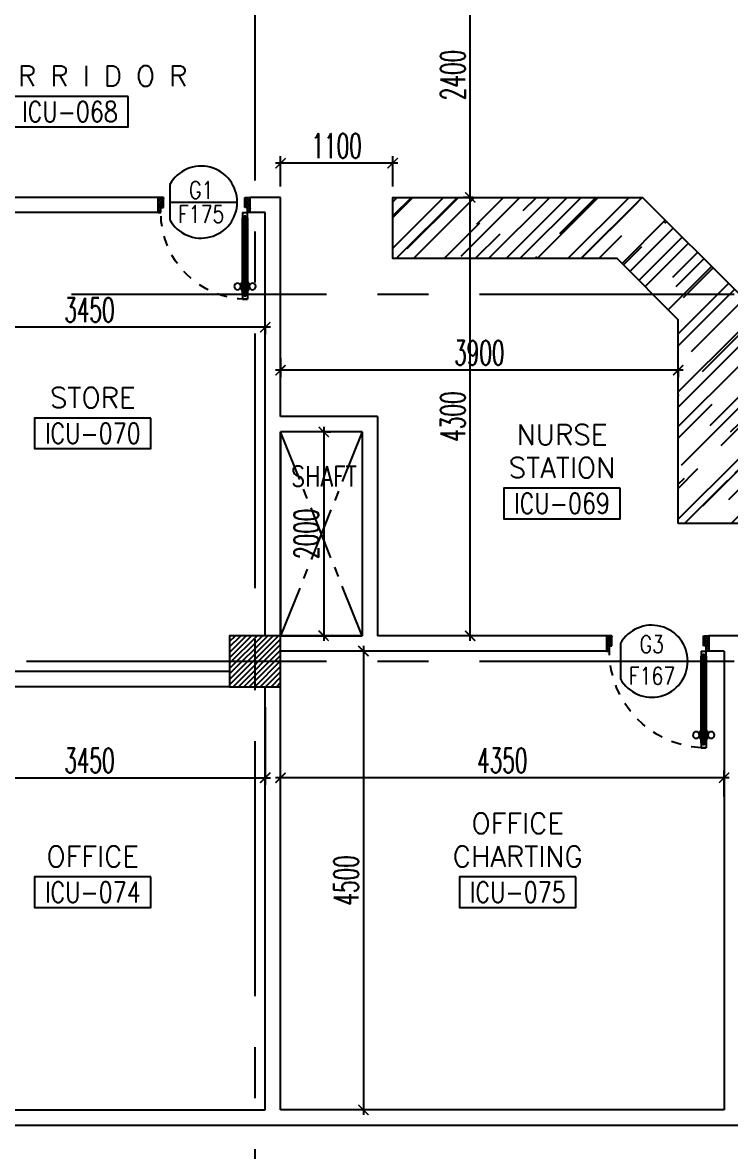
# Model space of a CAD drawing. Extents: x 276011.4 to 276105.3, y 57291.9 to 57371.4.
# Drawn here: x 276036.09 to 276043.04, y 57338.38 to 57349.45 of the extents above; entities that cross this region are included whole.
import ezdxf
from ezdxf.enums import TextEntityAlignment as Align

# ---------------------------------------------------------------- set-up
doc = ezdxf.new("R2010")
doc.units = 0
doc.header["$MEASUREMENT"] = 0
doc.header["$PDMODE"] = 34
for name, pattern in [('CENTER2', [1.125, 0.75, -0.125, 0.125, -0.125]), ('CENTERX2', [4, 2.5, -0.5, 0.5, -0.5]), ('HIDDEN', [0.375, 0.25, -0.125])]:
    doc.linetypes.add(name, pattern=pattern)
doc.layers.get('0').update_dxf_attribs({"linetype": 'CONTINUOUS'})
doc.layers.get('DEFPOINTS').update_dxf_attribs({"linetype": 'CONTINUOUS'})
for name, color, linetype in [('AXES', 11, 'CENTERX2'), ('COL', 5, 'CONTINUOUS'), ('COUNTER', 7, 'CONTINUOUS'), ('DIM', 4, 'CONTINUOUS'), ('DOOR', 7, 'CONTINUOUS'), ('DOOR-CR', 2, 'CONTINUOUS'), ('DOOR-NO', 3, 'CONTINUOUS'), ('HAT', 8, 'CONTINUOUS'), ('RM-BOX', 4, 'CONTINUOUS'), ('RM-NAME', 2, 'CONTINUOUS'), ('RM-NO', 2, 'CONTINUOUS'), ('WALL', 2, 'CONTINUOUS')]:
    doc.layers.add(name, color=color, linetype=linetype)
doc.styles.add('ROMANS', font='ROMANS.shx', dxfattribs={"width": 0.6})
doc.dimstyles.new('STANDARD in', dxfattribs={"dimtxt": 0.24, "dimasz": 0.1, "dimexe": 0.07, "dimexo": 0.05, "dimgap": 0.05, "dimtad": 1, "dimdec": 0, "dimlfac": 1000, "dimzin": 0, "dimdsep": 46, "dimtxsty": 'ROMANS', "dimblk": 'ARCHTICK', "dimcen": 0.05, "dimdle": 0.05, "dimclrd": 4, "dimclre": 4, "dimclrt": 2, "dimadec": 0, "dimazin": 0, "dimtfac": 1, "dimtdec": 0, "dimtmove": 2, "dimatfit": 3, "dimfxl": 0, "dimtolj": 1, "dimtzin": 0, "dimarcsym": 0})

# ---------------------------------------------------------------- blocks, each defined once
blk = doc.blocks.new('*X18')
at = {"color": 0}
for p, q in [((84179, 155509), (84660, 155990)), ((84179, 155562), (84607, 155990)), ((84179, 155615), (84554, 155990)), ((84179, 155668), (84501, 155990)), ((84179, 155721), (84448, 155990)), ((84179, 155774), (84395, 155990)), ((84179, 155827), (84342, 155990)), ((84179, 155880), (84289, 155990)), ((84179, 155933), (84236, 155990)), ((84179, 155986), (84183, 155990)), ((84213, 155490), (84679, 155956)), ((84266, 155490), (84679, 155903)), ((84319, 155490), (84679, 155850)), ((84372, 155490), (84679, 155796)), ((84426, 155490), (84679, 155743)), ((84479, 155490), (84679, 155690)), ((84532, 155490), (84679, 155637)), ((84585, 155490), (84679, 155584)), ((84638, 155490), (84679, 155531))]:
    blk.add_line(p, q, dxfattribs=at)
blk = doc.blocks.new('COL50')
at = {"layer": 'COL'}
blk.add_lwpolyline([(-250, 250), (-250, -250), (250, -250), (250, 250)], close=True, dxfattribs=at)
blk = doc.blocks.new('RM1')
at = {"layer": 'RM-BOX'}
blk.add_lwpolyline([(570, -200), (-570, -200), (-570, -500), (570, -500)], close=True, dxfattribs=at)
at = {"layer": 'RM-NAME', "style": 'ROMANS'}
for tag, p in [('ROOMNAME1', (0, 324)), ('ROOMNAME2', (0, 0))]:
    blk.add_attdef(tag, text='', height=200, dxfattribs=at).set_placement(p, align=Align.MIDDLE)
at = {"layer": 'RM-NO', "style": 'ROMANS', "width": 0.8}
blk.add_attdef('ROOMNO', text='', height=200, dxfattribs=at).set_placement((0, -350), align=Align.MIDDLE)
blk = doc.blocks.new('DD1')
at = {"layer": 'DOOR-CR'}
blk.add_line((-308, 0), (353, 0), dxfattribs=at)
blk.add_lwpolyline([(-308, -173, 3.820224), (-308, 173)], format="xyb", close=True, dxfattribs=at)
at = {"layer": 'DOOR-NO', "color": 255, "style": 'ROMANS', "width": 0.8}
for tag, p in [('G', (0, 184)), ('000', (0, -141))]:
    blk.add_attdef(tag, text='', height=204, dxfattribs=at).set_placement(p, align=Align.MIDDLE)
blk = doc.blocks.new('DOOR90')
at = {"layer": 'DOOR', "color": 0, "linetype": 'ByBlock'}
for p, q in [((-150, 0), (-150, -25)), ((-150, 0), (0, 0)), ((0, -50), (0, 0)), ((-1000, -25), (-1000, -75)), ((-1000, -75), (-1000, -25)), ((-950, -25), (-1000, -25)), ((-950, -75), (-1000, -75)), ((-970, -42), (-970, -58)), ((-950, -42), (-970, -42)), ((-950, -58), (-970, -58)), ((-950, -25), (-950, -42)), ((-950, -58), (-950, -75)), ((-918, -25), (-918, -18)), ((-828, -18), (-918, -18)), ((-918, -75), (-918, -82)), ((-828, -82), (-918, -82)), ((-905, -18), (-905, -9)), ((-905, -9), (-840, -9)), ((-905, -18), (-840, -18)), ((-905, -82), (-905, -91)), ((-905, -82), (-840, -82)), ((-905, -91), (-840, -91)), ((-840, -18), (-840, -9)), ((-840, -82), (-840, -91)), ((-828, -25), (-828, -18)), ((-828, -75), (-828, -82)), ((-200, -42), (-200, -25)), ((-200, -25), (-150, -25)), ((-180, -42), (-200, -42)), ((-200, -75), (-200, -58)), ((-200, -58), (-180, -58)), ((-150, -75), (-200, -75)), ((-180, -58), (-180, -42)), ((-150, -75), (-150, -25)), ((-150, -25), (-100, -25)), ((-100, -25), (-100, -50)), ((-100, -50), (0, -50)), ((-150, -900), (-150, -875)), ((-150, -875), (-100, -875)), ((-100, -850), (0, -850)), ((-100, -875), (-100, -850)), ((0, -850), (0, -900)), ((0, -900), (-150, -900)), ((-150, -900), (0, -900))]:
    blk.add_line(p, q, dxfattribs=at)
at = {"layer": 'DOOR', "color": 9, "linetype": 'ByBlock'}
for p, q in [((0, -50), (-114, 0)), ((0, -50), (-40, 0)), ((0, -50), (-100, -37)), ((0, -850), (-114, -900)), ((0, -850), (-100, -863)), ((0, -850), (-40, -900))]:
    blk.add_line(p, q, dxfattribs=at)
at = {"layer": 'DOOR', "linetype": 'ByBlock'}
for p, q in [((-200, -25), (-950, -25)), ((-200, -42), (-950, -42)), ((-200, -58), (-950, -58)), ((-950, -75), (-200, -75))]:
    blk.add_line(p, q, dxfattribs=at)
at = {"layer": 'DOOR', "color": 0, "linetype": 'ByBlock'}
for centre in [(-873, 24), (-873, -124)]:
    blk.add_circle(centre, 32.4, dxfattribs=at)
at = {"layer": 'DOOR', "color": 9, "linetype": 'ByBlock'}
for centre, radius, start, end in [((0, -50), 154, 161.1053, 166.2858), ((0, -50), 134, 158.1598, 169.28), ((0, -50), 94.4, 148.0182, 180), ((0, -50), 74.4, 137.7764, 180), ((0, -50), 114, 154.0838, 167.3774), ((0, -50), 54.4, 113.2074, 180), ((0, -50), 34.4, 90, 180), ((0, -50), 14.4, 90, 180), ((0, -850), 134, 190.72, 201.8402), ((0, -850), 94.4, 180, 211.9818), ((0, -850), 74.4, 180, 222.2236), ((0, -850), 54.4, 180, 246.7926), ((0, -850), 34.4, 180, 270), ((0, -850), 14.4, 180, 270), ((0, -850), 154, 193.7142, 198.8947)]:
    blk.add_arc(centre, radius, start, end, dxfattribs=at)
at = {"layer": 'DOOR', "linetype": 'HIDDEN', "ltscale": 0.5}
blk.add_arc((-150, -25), 850, 180, 270, dxfattribs=at)
blk = doc.blocks.new('_ARCHTICK')
at = {"color": 0, "linetype": 'ByBlock', "const_width": 0.15}
blk.add_lwpolyline([(-0.5, -0.5), (0.5, 0.5)], dxfattribs=at)
blk = doc.blocks.new('*D527')
at = {"layer": 'DEFPOINTS', "color": 0, "linetype": 'ByBlock', "ltscale": 0.3}
for p in [(276038.625, 57342.04), (276038.625, 57341.807), (276042.975, 57341.807)]:
    blk.add_point(p, dxfattribs=at)
at = {"layer": 'DIM', "color": 4, "linetype": 'ByBlock', "lineweight": -2, "ltscale": 0.3}
for p, q in [((276043.025, 57342.04), (276038.575, 57342.04)), ((276038.625, 57341.857), (276038.625, 57342.11)), ((276042.975, 57341.857), (276042.975, 57342.11))]:
    blk.add_line(p, q, dxfattribs=at)
at = {"layer": 'DIM', "color": 4, "linetype": 'ByBlock', "lineweight": -2, "ltscale": 0.3, "xscale": 0.1, "yscale": 0.1, "zscale": 0.1, "rotation": 180}
blk.add_blockref('_ARCHTICK', (276038.625, 57342.04), dxfattribs=at)
at = {"layer": 'DIM', "color": 4, "linetype": 'ByBlock', "lineweight": -2, "ltscale": 0.3, "xscale": 0.1, "yscale": 0.1, "zscale": 0.1}
blk.add_blockref('_ARCHTICK', (276042.975, 57342.04), dxfattribs=at)
at = {"layer": 'DIM', "color": 2, "linetype": 'ByBlock', "ltscale": 0.3, "insert": (276040.8, 57342.21), "char_height": 0.24, "attachment_point": 5, "style": 'ROMANS'}
blk.add_mtext('\\A1;4350', dxfattribs=at)
blk = doc.blocks.new('*D526')
at = {"layer": 'DEFPOINTS', "color": 0, "linetype": 'ByBlock', "ltscale": 0.3}
for p in [(276039.9, 57343.283), (276039.438, 57338.783), (276039.846, 57338.783)]:
    blk.add_point(p, dxfattribs=at)
at = {"layer": 'DIM', "color": 4, "linetype": 'ByBlock', "lineweight": -2, "ltscale": 0.3}
for p, q in [((276039.85, 57343.283), (276039.368, 57343.283)), ((276039.438, 57343.333), (276039.438, 57338.733)), ((276039.796, 57338.783), (276039.368, 57338.783))]:
    blk.add_line(p, q, dxfattribs=at)
at = {"layer": 'DIM', "color": 4, "linetype": 'ByBlock', "lineweight": -2, "ltscale": 0.3, "xscale": 0.1, "yscale": 0.1, "zscale": 0.1}
for p, rotation in [((276039.438, 57343.283), 90), ((276039.438, 57338.783), 270)]:
    blk.add_blockref('_ARCHTICK', p, dxfattribs=dict(at, rotation=rotation))
at = {"layer": 'DIM', "color": 2, "linetype": 'ByBlock', "ltscale": 0.3, "insert": (276039.268, 57341.033), "char_height": 0.24, "attachment_point": 5, "rotation": 90, "style": 'ROMANS'}
blk.add_mtext('\\A1;4500', dxfattribs=at)
blk = doc.blocks.new('*D525')
at = {"layer": 'DEFPOINTS', "color": 0, "linetype": 'ByBlock', "ltscale": 0.3}
for p in [(276039.025, 57345.433), (276039.025, 57343.433), (276039.048, 57343.433)]:
    blk.add_point(p, dxfattribs=at)
at = {"layer": 'DIM', "color": 4, "linetype": 'ByBlock', "lineweight": -2, "ltscale": 0.3}
for p, q in [((276039.048, 57345.483), (276039.048, 57343.383)), ((276039.075, 57345.433), (276039.118, 57345.433)), ((276039.075, 57343.433), (276039.118, 57343.433))]:
    blk.add_line(p, q, dxfattribs=at)
at = {"layer": 'DIM', "color": 4, "linetype": 'ByBlock', "lineweight": -2, "ltscale": 0.3, "xscale": 0.1, "yscale": 0.1, "zscale": 0.1}
for p, rotation in [((276039.048, 57345.433), 90), ((276039.048, 57343.433), 270)]:
    blk.add_blockref('_ARCHTICK', p, dxfattribs=dict(at, rotation=rotation))
at = {"layer": 'DIM', "color": 2, "linetype": 'ByBlock', "ltscale": 0.3, "insert": (276038.878, 57344.433), "char_height": 0.24, "attachment_point": 5, "rotation": 90, "style": 'ROMANS'}
blk.add_mtext('\\A1;2000', dxfattribs=at)
blk = doc.blocks.new('*D524')
at = {"layer": 'DEFPOINTS', "color": 0, "linetype": 'ByBlock', "ltscale": 0.3}
for p in [(276038.625, 57348.068), (276038.625, 57347.788), (276039.725, 57347.788)]:
    blk.add_point(p, dxfattribs=at)
at = {"layer": 'DIM', "color": 4, "linetype": 'ByBlock', "lineweight": -2, "ltscale": 0.3}
for p, q in [((276038.625, 57347.838), (276038.625, 57348.138)), ((276039.725, 57347.838), (276039.725, 57348.138)), ((276039.775, 57348.068), (276038.575, 57348.068))]:
    blk.add_line(p, q, dxfattribs=at)
at = {"layer": 'DIM', "color": 4, "linetype": 'ByBlock', "lineweight": -2, "ltscale": 0.3, "xscale": 0.1, "yscale": 0.1, "zscale": 0.1, "rotation": 180}
blk.add_blockref('_ARCHTICK', (276038.625, 57348.068), dxfattribs=at)
at = {"layer": 'DIM', "color": 4, "linetype": 'ByBlock', "lineweight": -2, "ltscale": 0.3, "xscale": 0.1, "yscale": 0.1, "zscale": 0.1}
blk.add_blockref('_ARCHTICK', (276039.725, 57348.068), dxfattribs=at)
at = {"layer": 'DIM', "color": 2, "linetype": 'ByBlock', "ltscale": 0.3, "insert": (276039.175, 57348.238), "char_height": 0.24, "attachment_point": 5, "style": 'ROMANS'}
blk.add_mtext('\\A1;1100', dxfattribs=at)
blk = doc.blocks.new('*D523')
at = {"layer": 'DEFPOINTS', "color": 0, "linetype": 'ByBlock', "ltscale": 0.3}
for p in [(276035.025, 57346.621), (276035.025, 57346.459), (276038.475, 57346.513)]:
    blk.add_point(p, dxfattribs=at)
at = {"layer": 'DIM', "color": 4, "linetype": 'ByBlock', "lineweight": -2, "ltscale": 0.3}
for p, q in [((276035.025, 57346.571), (276035.025, 57346.389)), ((276038.525, 57346.459), (276034.975, 57346.459)), ((276038.475, 57346.463), (276038.475, 57346.389))]:
    blk.add_line(p, q, dxfattribs=at)
at = {"layer": 'DIM', "color": 4, "linetype": 'ByBlock', "lineweight": -2, "ltscale": 0.3, "xscale": 0.1, "yscale": 0.1, "zscale": 0.1, "rotation": 180}
blk.add_blockref('_ARCHTICK', (276035.025, 57346.459), dxfattribs=at)
at = {"layer": 'DIM', "color": 4, "linetype": 'ByBlock', "lineweight": -2, "ltscale": 0.3, "xscale": 0.1, "yscale": 0.1, "zscale": 0.1}
blk.add_blockref('_ARCHTICK', (276038.475, 57346.459), dxfattribs=at)
at = {"layer": 'DIM', "color": 2, "linetype": 'ByBlock', "ltscale": 0.3, "insert": (276036.75, 57346.629), "char_height": 0.24, "attachment_point": 5, "style": 'ROMANS'}
blk.add_mtext('\\A1;3450', dxfattribs=at)
blk = doc.blocks.new('*D511')
at = {"layer": 'DEFPOINTS', "color": 0, "linetype": 'ByBlock', "ltscale": 0.3}
for p in [(276035.025, 57342.783), (276038.475, 57342.783), (276038.475, 57342.04)]:
    blk.add_point(p, dxfattribs=at)
at = {"layer": 'DIM', "color": 4, "linetype": 'ByBlock', "lineweight": -2, "ltscale": 0.3}
for p, q in [((276035.025, 57342.733), (276035.025, 57341.97)), ((276038.475, 57342.733), (276038.475, 57341.97)), ((276034.975, 57342.04), (276038.525, 57342.04))]:
    blk.add_line(p, q, dxfattribs=at)
at = {"layer": 'DIM', "color": 4, "linetype": 'ByBlock', "lineweight": -2, "ltscale": 0.3, "xscale": 0.1, "yscale": 0.1, "zscale": 0.1, "rotation": 180}
blk.add_blockref('_ARCHTICK', (276035.025, 57342.04), dxfattribs=at)
at = {"layer": 'DIM', "color": 4, "linetype": 'ByBlock', "lineweight": -2, "ltscale": 0.3, "xscale": 0.1, "yscale": 0.1, "zscale": 0.1}
blk.add_blockref('_ARCHTICK', (276038.475, 57342.04), dxfattribs=at)
at = {"layer": 'DIM', "color": 2, "linetype": 'ByBlock', "ltscale": 0.3, "insert": (276036.75, 57342.21), "char_height": 0.24, "attachment_point": 5, "style": 'ROMANS'}
blk.add_mtext('\\A1;3450', dxfattribs=at)
blk = doc.blocks.new('DOOR-10')
at = {"layer": 'DOOR', "color": 0, "linetype": 'ByBlock'}
for p, q in [((-83, 1005), (-92, 1005)), ((-92, 1005), (-92, 940)), ((-76, 1018), (-83, 1018)), ((-83, 928), (-83, 1018)), ((-83, 1005), (-83, 940)), ((-26, 1100), (-76, 1100)), ((-76, 1100), (-26, 1100)), ((-76, 1050), (-76, 1100)), ((-59, 1050), (-76, 1050)), ((-43, 1070), (-59, 1070)), ((-59, 1050), (-59, 1070)), ((-43, 1050), (-43, 1070)), ((-26, 1050), (-43, 1050)), ((-26, 1050), (-26, 1100)), ((-26, 1018), (-18, 1018)), ((-18, 928), (-18, 1018)), ((-18, 1005), (-9, 1005)), ((-18, 1005), (-18, 940)), ((-9, 1005), (-9, 940)), ((-83, 940), (-92, 940)), ((-76, 928), (-83, 928)), ((-26, 928), (-18, 928)), ((-18, 940), (-9, 940)), ((-1001, 0), (-1001, 150)), ((-1001, 150), (-976, 150)), ((-1001, 150), (-1001, 0)), ((-976, 150), (-976, 100)), ((-76, 200), (-59, 200)), ((-76, 150), (-76, 200)), ((-76, 150), (-26, 150)), ((-59, 200), (-59, 180)), ((-59, 180), (-43, 180)), ((-43, 200), (-26, 200)), ((-43, 180), (-43, 200)), ((-26, 200), (-26, 150)), ((-1, 150), (-26, 150)), ((-26, 150), (-26, 100)), ((-951, 0), (-1001, 0)), ((-976, 100), (-951, 100)), ((-951, 100), (-951, 0)), ((-51, 100), (-51, 0)), ((-26, 100), (-51, 100)), ((-51, 0), (-1, 0))]:
    blk.add_line(p, q, dxfattribs=at)
at = {"layer": 'DOOR', "linetype": 'ByBlock'}
for p, q in [((-76, 1050), (-76, 200)), ((-59, 200), (-59, 1050)), ((-43, 200), (-43, 1050)), ((-26, 200), (-26, 1050))]:
    blk.add_line(p, q, dxfattribs=at)
at = {"layer": 'DOOR', "color": 9, "linetype": 'ByBlock'}
for p, q in [((-951, 0), (-1001, 114)), ((-51, 0), (-1, 114)), ((-1, 0), (-1, 150)), ((-951, 0), (-1001, 40)), ((-951, 0), (-964, 100)), ((-51, 0), (-37, 100)), ((-51, 0), (-1, 40))]:
    blk.add_line(p, q, dxfattribs=at)
at = {"layer": 'DOOR', "color": 0, "linetype": 'ByBlock'}
for centre in [(-124, 973), (23, 973)]:
    blk.add_circle(centre, 32.4, dxfattribs=at)
at = {"layer": 'DOOR', "linetype": 'HIDDEN', "ltscale": 0.5}
blk.add_arc((-23, 149), 952, 93.1482, 179.9482, dxfattribs=at)
at = {"layer": 'DOOR', "color": 9, "linetype": 'ByBlock'}
for centre, radius, start, end in [((-951, 0), 154, 103.7142, 108.8947), ((-951, 0), 134, 100.72, 111.8402), ((-51, 0), 134, 68.1598, 79.28), ((-51, 0), 114, 64.0838, 77.3774), ((-51, 0), 154, 71.1053, 76.2858), ((-951, 0), 94.4, 90, 121.9818), ((-951, 0), 74.4, 90, 132.2236), ((-951, 0), 54.4, 90, 156.7926), ((-951, 0), 34.4, 90, 180), ((-951, 0), 14.4, 90, 180), ((-51, 0), 94.4, 58.0182, 90), ((-51, 0), 74.4, 47.7764, 90), ((-51, 0), 54.4, 23.2074, 90), ((-51, 0), 34.4, 0, 90), ((-51, 0), 14.4, 0, 90)]:
    blk.add_arc(centre, radius, start, end, dxfattribs=at)
blk = doc.blocks.new('*D654')
at = {"layer": 'DEFPOINTS', "color": 0, "linetype": 'ByBlock', "ltscale": 0.3}
for p in [(276038.625, 57346.207), (276038.625, 57346.038), (276042.525, 57346.085)]:
    blk.add_point(p, dxfattribs=at)
at = {"layer": 'DIM', "color": 4, "linetype": 'ByBlock', "lineweight": -2, "ltscale": 0.3}
for p, q in [((276038.625, 57346.157), (276038.625, 57345.968)), ((276042.575, 57346.038), (276038.575, 57346.038)), ((276042.525, 57346.035), (276042.525, 57345.968))]:
    blk.add_line(p, q, dxfattribs=at)
at = {"layer": 'DIM', "color": 4, "linetype": 'ByBlock', "lineweight": -2, "ltscale": 0.3, "xscale": 0.1, "yscale": 0.1, "zscale": 0.1, "rotation": 180}
blk.add_blockref('_ARCHTICK', (276038.625, 57346.038), dxfattribs=at)
at = {"layer": 'DIM', "color": 4, "linetype": 'ByBlock', "lineweight": -2, "ltscale": 0.3, "xscale": 0.1, "yscale": 0.1, "zscale": 0.1}
blk.add_blockref('_ARCHTICK', (276042.525, 57346.038), dxfattribs=at)
at = {"layer": 'DIM', "color": 2, "linetype": 'ByBlock', "ltscale": 0.3, "insert": (276040.575, 57346.208), "char_height": 0.24, "attachment_point": 5, "style": 'ROMANS'}
blk.add_mtext('\\A1;3900', dxfattribs=at)
blk = doc.blocks.new('*D656')
at = {"layer": 'DEFPOINTS', "color": 0, "linetype": 'ByBlock', "ltscale": 0.3}
for p in [(276040.485, 57347.733), (276040.565, 57347.733), (276040.565, 57343.433)]:
    blk.add_point(p, dxfattribs=at)
at = {"layer": 'DIM', "color": 4, "linetype": 'ByBlock', "lineweight": -2, "ltscale": 0.3}
for p, q in [((276040.515, 57347.733), (276040.415, 57347.733)), ((276040.485, 57343.383), (276040.485, 57347.783)), ((276040.515, 57343.433), (276040.415, 57343.433))]:
    blk.add_line(p, q, dxfattribs=at)
at = {"layer": 'DIM', "color": 4, "linetype": 'ByBlock', "lineweight": -2, "ltscale": 0.3, "xscale": 0.1, "yscale": 0.1, "zscale": 0.1}
for p, rotation in [((276040.485, 57347.733), 90), ((276040.485, 57343.433), 270)]:
    blk.add_blockref('_ARCHTICK', p, dxfattribs=dict(at, rotation=rotation))
at = {"layer": 'DIM', "color": 2, "linetype": 'ByBlock', "ltscale": 0.3, "insert": (276040.315, 57345.583), "char_height": 0.24, "attachment_point": 5, "rotation": 90, "style": 'ROMANS'}
blk.add_mtext('\\A1;4300', dxfattribs=at)
blk = doc.blocks.new('*D657')
at = {"layer": 'DEFPOINTS', "color": 0, "linetype": 'ByBlock', "ltscale": 0.3}
for p in [(276040.485, 57350.133), (276040.565, 57350.133), (276040.565, 57347.733)]:
    blk.add_point(p, dxfattribs=at)
at = {"layer": 'DIM', "color": 4, "linetype": 'ByBlock', "lineweight": -2, "ltscale": 0.3}
for p, q in [((276040.515, 57350.133), (276040.415, 57350.133)), ((276040.485, 57347.683), (276040.485, 57350.183)), ((276040.515, 57347.733), (276040.415, 57347.733))]:
    blk.add_line(p, q, dxfattribs=at)
at = {"layer": 'DIM', "color": 4, "linetype": 'ByBlock', "lineweight": -2, "ltscale": 0.3, "xscale": 0.1, "yscale": 0.1, "zscale": 0.1}
for p, rotation in [((276040.485, 57350.133), 90), ((276040.485, 57347.733), 270)]:
    blk.add_blockref('_ARCHTICK', p, dxfattribs=dict(at, rotation=rotation))
at = {"layer": 'DIM', "color": 2, "linetype": 'ByBlock', "ltscale": 0.3, "insert": (276040.315, 57348.933), "char_height": 0.24, "attachment_point": 5, "rotation": 90, "style": 'ROMANS'}
blk.add_mtext('\\A1;2400', dxfattribs=at)

msp = doc.modelspace()

# ---------------------------------------------------------------- hatches: boundary and pattern name
at = {"layer": 'COUNTER', "linetype": 'ByBlock'}
h = msp.add_hatch(dxfattribs=at)
h.set_pattern_fill('AR-RROOF', color=11, scale=0.32, angle=45, style=0)
h.paths.add_polyline_path([(276042.1755, 57347.7329), (276039.7255, 57347.7329), (276039.7255, 57347.1329), (276041.9255, 57347.1329), (276042.2755, 57346.7829), (276043.1255, 57346.7829)])
h.paths.add_polyline_path([(276043.1255, 57346.7829), (276042.2755, 57346.7829), (276042.5255, 57346.5329), (276042.5255, 57344.5329), (276043.1255, 57344.5329)])

# ---------------------------------------------------------------- linework, layer by layer
at = {"layer": 'AXES'}
for p, q in [((276038.3755, 57291.8986), (276038.3755, 57370.7113)), ((276038.3755, 57291.8986), (276038.3755, 57370.7113)), ((276036.5755, 57346.7829), (276052.7922, 57346.7829)), ((276012.1331, 57343.1829), (276036.5755, 57343.1829)), ((276036.5755, 57343.1829), (276052.7955, 57343.1829))]:
    msp.add_line(p, q, dxfattribs=at)
at = {"layer": 'COUNTER', "linetype": 'ByBlock'}
msp.add_lwpolyline([(276042.5255, 57344.5329), (276042.5255, 57346.5329), (276041.9255, 57347.1329), (276039.7255, 57347.1329), (276039.7255, 57347.7329), (276042.1755, 57347.7329), (276043.1255, 57346.7829), (276043.1255, 57344.5329)], close=True, dxfattribs=at)
at = {"layer": 'WALL', "linetype": 'ByBlock'}
for p, q in [((276037.4255, 57347.7329), (276030.2255, 57347.7329)), ((276037.4255, 57347.5829), (276037.4255, 57347.7329)), ((276037.4255, 57347.5829), (276037.4255, 57347.7329)), ((276038.6255, 57347.7329), (276038.3255, 57347.7329)), ((276038.3255, 57347.5829), (276038.3255, 57347.7329)), ((276038.6255, 57347.7329), (276038.3255, 57347.7329)), ((276038.3255, 57347.5829), (276038.3255, 57347.7329)), ((276037.4255, 57347.5829), (276035.0255, 57347.5829)), ((276037.4255, 57347.5829), (276036.5755, 57347.5829)), ((276038.4755, 57347.5829), (276038.3255, 57347.5829)), ((276038.4755, 57347.5829), (276038.3255, 57347.5829)), ((276039.4255, 57343.4329), (276038.6255, 57343.4329)), ((276041.8255, 57343.4329), (276039.5755, 57343.4329)), ((276041.8255, 57343.2829), (276041.8255, 57343.4329)), ((276042.8255, 57343.2829), (276042.8255, 57343.4329)), ((276043.1255, 57343.4329), (276042.8255, 57343.4329)), ((276041.8255, 57343.2829), (276038.6255, 57343.2829)), ((276042.9755, 57343.2829), (276042.8255, 57343.2829)), ((276038.1255, 57343.0829), (276035.0255, 57343.0829)), ((276038.1255, 57342.9329), (276035.0255, 57342.9329))]:
    msp.add_line(p, q, dxfattribs=at)
at = {"layer": 'WALL'}
for p, q in [((276038.6255, 57345.5829), (276038.6255, 57347.7329)), ((276038.4755, 57343.4329), (276038.4755, 57347.5829)), ((276038.4755, 57343.4329), (276038.4755, 57346.2486)), ((276039.5755, 57345.5829), (276038.6255, 57345.5829)), ((276039.5755, 57345.5829), (276039.5755, 57343.4329)), ((276038.6255, 57338.7829), (276038.6255, 57345.4329)), ((276039.4255, 57345.4329), (276038.6255, 57345.4329)), ((276038.6255, 57345.4329), (276038.6255, 57343.4329)), ((276039.4255, 57345.4329), (276039.4255, 57343.4329)), ((276038.6255, 57343.4329), (276039.4255, 57343.4329)), ((276042.9755, 57343.2829), (276042.9755, 57338.7829)), ((276038.4755, 57338.7829), (276038.4755, 57342.9329)), ((276035.0255, 57338.7829), (276038.4755, 57338.7829)), ((276042.9755, 57338.7829), (276038.6255, 57338.7829)), ((276034.8755, 57338.6329), (276043.1255, 57338.6329))]:
    msp.add_line(p, q, dxfattribs=at)
at = {"layer": 'WALL', "color": 0, "linetype": 'CENTER2', "ltscale": 0.7}
for p, q in [((276039.4255, 57343.4329), (276038.6255, 57345.4329)), ((276039.4255, 57345.4329), (276038.6255, 57343.4329))]:
    msp.add_line(p, q, dxfattribs=at)
at = {"layer": 'WALL', "linetype": 'ByBlock', "ltscale": 0.3}
msp.add_lwpolyline([(276038.1255, 57342.9329), (276038.6255, 57342.9329), (276038.6255, 57343.4329), (276038.1255, 57343.4329)], close=True, dxfattribs=at)

# ---------------------------------------------------------------- block references
at = {"layer": 'COL', "xscale": 0.001, "yscale": 0.001, "zscale": 0.001}
msp.add_blockref('COL50', (276038.3755, 57343.1829), dxfattribs=at)
at = {"layer": 'DOOR', "color": 0, "linetype": 'ByBlock', "xscale": -0.001, "yscale": 0.001, "zscale": 0.001, "rotation": 270}
msp.add_blockref('DOOR90', (276038.3255, 57347.7329), dxfattribs=at)
at = {"layer": 'DOOR', "color": 0, "linetype": 'ByBlock', "ltscale": 0.3, "xscale": -0.001, "yscale": 0.001, "zscale": 0.001, "rotation": 180}
msp.add_blockref('DOOR-10', (276042.8262, 57343.4329), dxfattribs=at)
at = {"layer": 'DOOR-NO'}
ref = msp.add_blockref('DD1', (276037.8464, 57347.6862), dxfattribs=dict(at, xscale=0.001, yscale=0.001, zscale=0.001))
ref.add_attrib('G', 'G1', dxfattribs={"height": 0.17, "style": 'ROMANS', "width": 0.8}).set_placement((276037.8464, 57347.8041), align=Align.MIDDLE)
ref.add_attrib('000', 'F175', dxfattribs={"height": 0.17, "style": 'ROMANS', "width": 0.8}).set_placement((276037.8464, 57347.5683), align=Align.MIDDLE)
ref = msp.add_blockref('DD1', (276042.2664, 57343.1836), dxfattribs=dict(at, xscale=0.001, yscale=0.001, zscale=0.001))
ref.add_attrib('G', 'G3', dxfattribs={"height": 0.17, "style": 'ROMANS', "width": 0.8}).set_placement((276042.2666, 57343.3497), align=Align.MIDDLE)
ref.add_attrib('000', 'F167', dxfattribs={"height": 0.17, "style": 'ROMANS', "width": 0.8}).set_placement((276042.2692, 57343.0391), align=Align.MIDDLE)
at = {"layer": 'HAT', "xscale": 0.001, "yscale": 0.001, "zscale": 0.001}
msp.add_blockref('*X18', (275953.9463, 57187.4432), dxfattribs=at)
at = {"layer": 'RM-NAME', "xscale": 0.001, "yscale": 0.001, "zscale": 0.001}
for p, values in [((276036.5586, 57348.9239), {'ROOMNO': 'ICU-068', 'ROOMNAME2': 'C O R R I D O R'}), ((276036.7826, 57345.7689), {'ROOMNO': 'ICU-070', 'ROOMNAME2': 'STORE'}), ((276041.3856, 57345.0814), {'ROOMNO': 'ICU-069', 'ROOMNAME2': 'STATION', 'ROOMNAME1': 'NURSE'}), ((276040.9515, 57341.2683), {'ROOMNO': 'ICU-075', 'ROOMNAME2': 'CHARTING', 'ROOMNAME1': 'OFFICE'}), ((276036.7826, 57341.2683), {'ROOMNO': 'ICU-074', 'ROOMNAME2': 'OFFICE'})]:
    msp.add_blockref('RM1', p, dxfattribs=at).add_auto_attribs(values)

# ---------------------------------------------------------------- texts
at = {"layer": 'RM-NAME', "style": 'ROMANS', "width": 0.8}
msp.add_text('SHAFT', height=0.2, dxfattribs=at).set_placement((276039.05, 57344.9967), align=Align.MIDDLE)

# ---------------------------------------------------------------- dimensions: what is measured, and where the dimension line sits
at = {"layer": 'DIM', "linetype": 'ByBlock', "ltscale": 0.3}
for base, p1, p2, picture, middle in [((276040.4851, 57350.1329), (276040.5654, 57347.7329), (276040.5654, 57350.1329), '*D657', (276040.3151, 57348.9329)), ((276040.4851, 57347.7329), (276040.5654, 57343.4329), (276040.5654, 57347.7329), '*D656', (276040.3151, 57345.5829)), ((276039.0482, 57343.4329), (276039.0255, 57345.4329), (276039.0255, 57343.4329), '*D525', (276038.8782, 57344.4329)), ((276039.4383, 57338.7829), (276039.9003, 57343.2829), (276039.8461, 57338.7829), '*D526', (276039.2683, 57341.0329))]:
    dim = msp.add_linear_dim(base=base, p1=p1, p2=p2, angle=90, dimstyle='STANDARD in', dxfattribs=at)
    dim.commit()
    dim.dimension.update_dxf_attribs({"geometry": picture, "text_midpoint": middle})
for base, p1, p2, picture, middle in [((276038.6255, 57348.0682), (276039.7255, 57347.7882), (276038.6255, 57347.7882), '*D524', (276039.1755, 57348.2382)), ((276035.0255, 57346.4588), (276038.4755, 57346.5128), (276035.0255, 57346.621), '*D523', (276036.7505, 57346.6288)), ((276038.6255, 57346.0377), (276042.5255, 57346.0845), (276038.6255, 57346.2068), '*D654', (276040.5755, 57346.2077)), ((276038.4755, 57342.0396), (276035.0255, 57342.7829), (276038.4755, 57342.7829), '*D511', (276036.7505, 57342.2096)), ((276038.6255, 57342.0396), (276042.9755, 57341.807), (276038.6255, 57341.807), '*D527', (276040.8005, 57342.2096))]:
    dim = msp.add_linear_dim(base=base, p1=p1, p2=p2, dimstyle='STANDARD in', dxfattribs=at)
    dim.commit()
    dim.dimension.update_dxf_attribs({"geometry": picture, "text_midpoint": middle})

doc.saveas('drawing.dxf')
